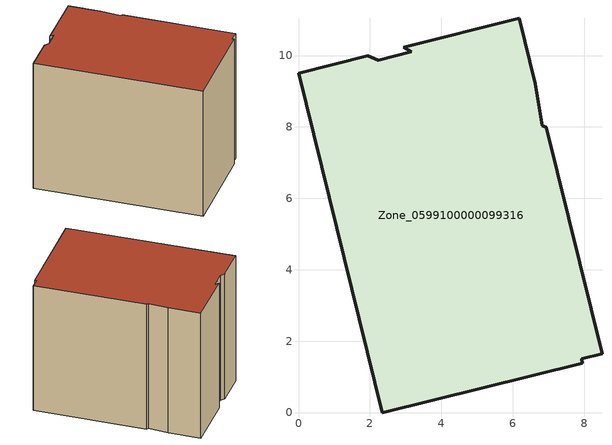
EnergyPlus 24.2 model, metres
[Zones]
Zone_0599100000099316
 floor ground (C_G): 0,9.51 1.94,9.99 2.24,9.87 3.15,10.11 2.94,10.24 6.18,11.04 6.63,9.21 6.83,8.03 6.93,7.99 8.5,1.65 7.93,1.51 7.95,1.39 2.35,0 z0
 wall outside (C_F): 6.83,8.03 6.63,9.21 6.18,11.04 2.94,10.24 3.15,10.11 2.24,9.87 1.94,9.99 0,9.51 2.35,0 7.95,1.39 7.93,1.51 8.5,1.65 6.93,7.99 6.83,8.03 z0:8.04
 roof outside (C_R): 1.94,9.99 0,9.51 2.35,0 7.95,1.39 7.93,1.51 8.5,1.65 6.93,7.99 6.83,8.03 6.63,9.21 6.18,11.04 2.94,10.24 3.15,10.11 2.24,9.87 z8.04
[BUILDING]
Pand.0599100000099316: North Axis=0; Terrain=City; Loads Convergence Tolerance Value=0.04; Temperature Convergence Tolerance Value=0.4; Solar Distribution=FullExterior; Maximum Number of Warmup Days=25; Minimum Number of Warmup Days=1
[Site:Location]
Rotterdam.The.Hague.AP_ZH_NLD Design_Conditions: Latitude=51.96; Longitude=4.45; Time Zone=1; Elevation=-4.5
[SITE:GROUNDTEMPERATURE:BUILDINGSURFACE]
18, 18, 18, 18, 18, 18, 18, 18, 18, 18, 18, 18
[MATERIAL] Thermal Absorptance=0.9; Solar Absorptance=0.7; Visible Absorptance=0.7
Name | Roughness | Thickness | Conductivity | Density | Specific Heat
G.TC.1965-1974 | MediumSmooth | 0.15 | 0.882353 | 540 | 1210
F.TC.1965-1974 | Rough | 0.3 | 0.697674 | 1920 | 840
R.TC.1965-1974 | MediumRough | 0.2 | 0.232558 | 1500 | 1000
[CONSTRUCTION]
C_G: G.TC.1965-1974
C_F: F.TC.1965-1974
C_R: R.TC.1965-1974
[ZONE]
Zone_0599100000099316: Type=1; Multiplier=1; Ceiling Height=Autocalculate; Volume=Autocalculate; Floor Area=autocalculate; Part of Total Floor Area=Yes
[ZONEINFILTRATION:DESIGNFLOWRATE]
Infil_Zone_0599100000099316: Zone or ZoneList or Space or SpaceList=Zone_0599100000099316; Schedule=AlwaysOn; Design Flow Rate Calculation Method=Flow/Area; Flow Rate per Floor Area=0.003; Constant Term Coefficient=1; Temperature Term Coefficient=0; Velocity Term Coefficient=0; Velocity Squared Term Coefficient=0
[HVACTEMPLATE:ZONE:IDEALLOADSAIRSYSTEM]
Zone_0599100000099316: Maximum Heating Supply Air Temperature=50; Minimum Cooling Supply Air Temperature=13; Maximum Heating Supply Air Humidity Ratio=0.0156; Minimum Cooling Supply Air Humidity Ratio=0.0077; Heating Limit=NoLimit; Cooling Limit=NoLimit; Dehumidification Control Type=ConstantSensibleHeatRatio; Cooling Sensible Heat Ratio=0.7; Dehumidification Setpoint=60; Humidification Control Type=None; Humidification Setpoint=30; Outdoor Air Method=None; Outdoor Air Flow Rate per Person=0.00944; Outdoor Air Flow Rate per Zone Floor Area=0; Outdoor Air Flow Rate per Zone=0; Demand Controlled Ventilation Type=None; Outdoor Air Economizer Type=NoEconomizer; Heat Recovery Type=None; Sensible Heat Recovery Effectiveness=0.7; Latent Heat Recovery Effectiveness=0.65
[ZONECONTROL:THERMOSTAT]
ThermostatControl_Zone_0599100000099316: Zone or ZoneList=Zone_0599100000099316; Control Type Schedule=DualSetpointControlType; Control 1=Thermostat_Zone_0599100000099316; Temperature Difference Between Cutout And Setpoint=0
[THERMOSTATSETPOINT:DUALSETPOINT]
Thermostat_Zone_0599100000099316: Heating Setpoint Temperature Schedule=HeatingSetpoint_Zone_0599100000099316; Cooling Setpoint Temperature Schedule=CoolingSetpoint_Zone_0599100000099316
[SCHEDULE:COMPACT]
HeatingSetpoint_Zone_0599100000099316: Through: 12/31, For: AllDays, Until: 24:00, 21
CoolingSetpoint_Zone_0599100000099316: Through: 12/31, For: AllDays, Until: 24:00, 24
DualSetpointControlType: Through: 12/31, For: AllDays, Until: 24:00, 4
AlwaysOn: Through: 12/31, For: AllDays, Until: 24:00, 1
